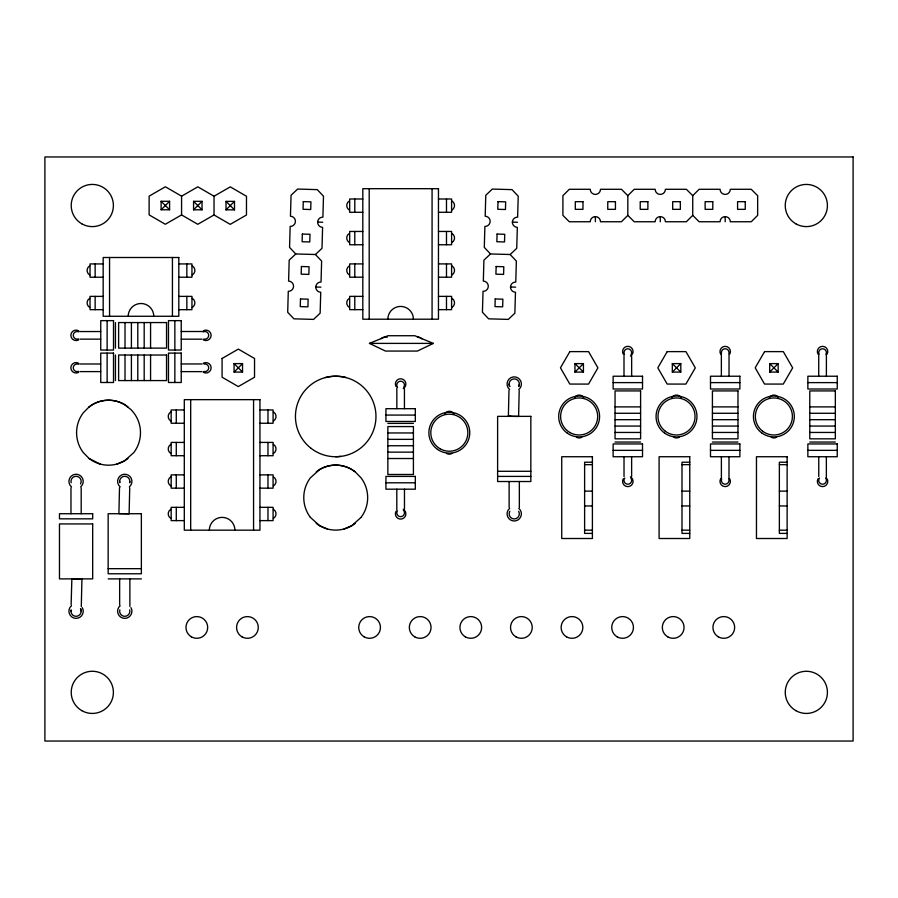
<?xml version="1.0" encoding="UTF-8"?>
<svg xmlns="http://www.w3.org/2000/svg" width="898" height="898" viewBox="0 0 898 898"><rect width="100%" height="100%" fill="white"/><g stroke="black" fill="none" stroke-linecap="round" stroke-linejoin="round"><path stroke-width="1.35" d="M181.564 214.914L181.587 196.179L165.378 186.784L149.135 196.134L149.113 214.869L165.322 224.264L181.564 214.914L197.773 224.298L214.016 214.959L230.225 224.343L246.467 215.004L246.49 196.258L230.281 186.874L214.038 196.224L214.016 214.959M71.122 604.724L71.862 578.761M81.291 606.565L81.931 579.008L81.19 578.952M119.501 487.67L118.906 513.6L129.121 513.836L129.727 487.883M511.029 416.358L508.38 416.234L508.975 390.304M519.19 390.518L518.595 416.47L508.38 416.234M70.998 610.977L71.144 609.888A5.107 5.107 0 0 0 76.745 616.286A5.107 5.107 0 0 0 80.506 608.664A5.107 5.096 1.3 0 1 81.19 611.201M129.84 481.631L129.694 482.72A5.107 5.107 0 0 0 124.766 476.277A5.107 5.107 0 0 0 119.827 482.72A5.107 5.096 1.3 0 1 119.647 481.395M519.313 384.265L519.167 385.343A5.107 5.096 1.3 0 1 518.662 386.578A5.107 5.107 0 0 0 517.517 380.112A5.107 5.107 0 0 0 510.951 380.112A5.107 5.107 0 0 0 509.806 386.578A5.107 5.096 1.3 0 1 509.121 384.03M361.063 517.405L351.702 525.768L343.99 529.012A31.946 31.946 0 0 1 327.456 529.012L319.755 525.768L310.382 517.405M169.587 201.287L161.112 209.762L161.112 201.287L169.587 201.287L169.587 209.762L161.112 209.762M202.039 201.332L193.564 209.806L193.564 201.332L202.039 201.332L202.039 209.806L193.564 209.806M234.49 201.377L226.015 209.84L226.015 201.377L234.49 201.377L234.49 209.84L226.015 209.84M242.539 363.611L234.075 372.075L234.075 363.611L242.539 363.611L242.539 372.075L234.075 372.075M574.956 372.075L583.431 363.611L583.431 372.075L574.956 372.075L574.956 363.611L583.431 363.611M672.321 372.075L680.796 363.611L680.796 372.075L672.321 372.075L672.321 363.611L680.796 363.611M769.687 372.075L778.162 363.611L778.162 372.075L769.687 372.075L769.687 363.611L778.162 363.611M627.825 195.674L634.212 189.287L655.17 189.287A5.107 5.107 0 0 0 660.277 194.406A5.107 5.107 0 0 0 665.396 189.287L686.353 189.287L692.74 195.674L692.74 215.352L686.353 221.75L665.396 221.75A5.107 5.107 0 0 0 660.277 216.631A5.107 5.107 0 0 0 655.17 221.75L634.212 221.75L627.825 215.352L627.825 195.674L621.438 189.287L600.481 189.287A5.107 5.107 0 0 1 595.374 194.406A5.107 5.107 0 0 1 590.255 189.287L569.298 189.287L562.911 195.674L562.911 215.352L569.298 221.75L590.255 221.75A5.107 5.107 0 0 1 595.374 216.631A5.107 5.107 0 0 1 600.481 221.75L621.438 221.75L627.825 215.352M692.74 195.674L699.127 189.287L720.084 189.287A5.107 5.107 0 0 0 725.191 194.406A5.107 5.107 0 0 0 730.31 189.287L751.256 189.287L757.654 195.674L757.654 215.352L751.256 221.75L730.31 221.75A5.107 5.107 0 0 0 725.191 216.631A5.107 5.107 0 0 0 720.084 221.75L699.127 221.75L692.74 215.352M295.756 253.954L289.19 260.151L288.595 281.108A5.107 5.107 0 0 1 293.556 286.361A5.107 5.107 0 0 1 288.292 291.322L287.697 312.268L293.904 318.835L313.57 319.396L320.137 313.2L320.743 292.254A5.107 5.107 0 0 1 315.782 287.001A5.107 5.107 0 0 1 321.035 282.028L321.63 261.082L315.434 254.516L295.756 253.954L289.56 247.388L290.155 226.431A5.107 5.107 0 0 0 295.408 221.469A5.107 5.107 0 0 0 290.447 216.216L291.053 195.27L297.62 189.063L317.286 189.635L323.493 196.202L322.898 217.148A5.107 5.107 0 0 0 317.634 222.109A5.107 5.107 0 0 0 322.595 227.362L322 248.308L315.434 254.516M490.499 253.954L483.921 260.151L483.326 281.108A5.107 5.107 0 0 1 488.288 286.361A5.107 5.107 0 0 1 483.034 291.322L482.428 312.268L488.635 318.835L508.302 319.396L514.868 313.2L515.474 292.254A5.107 5.107 0 0 1 510.513 287.001A5.107 5.107 0 0 1 515.766 282.028L516.372 261.082L510.165 254.516L490.499 253.954L484.291 247.388L484.898 226.431A5.107 5.107 0 0 0 490.151 221.469A5.107 5.107 0 0 0 485.189 216.216L485.784 195.27L492.351 189.063L512.028 189.635L518.225 196.202L517.63 217.148A5.107 5.107 0 0 0 512.376 222.109A5.107 5.107 0 0 0 517.338 227.362L516.732 248.308L510.165 254.516M89.082 406.929L83.188 412.923A32.878 32.878 0 0 0 83.211 452.48L89.082 458.496L100.262 464.098A31.946 31.946 0 0 0 116.796 464.098L124.508 460.854L133.881 452.491A32.878 32.878 0 0 0 133.858 412.934L131.119 409.724L124.508 404.56A31.553 31.553 0 0 0 89.082 406.929L92.561 404.56A31.553 31.553 0 0 1 127.976 406.929M361.052 517.394A32.878 32.878 0 0 0 361.052 477.848L355.17 471.832A31.553 31.553 0 0 0 319.744 469.452L310.382 477.837A32.878 32.878 0 0 0 310.394 517.394M181.587 196.179L197.829 186.829L214.038 196.224M433.364 343.395L417.379 351.062L385.444 351.062L369.471 343.395L387.992 335.729L414.831 335.729L433.364 343.395L369.471 343.395M81.931 579.008L71.717 578.772M335.729 456.745L340.982 456.397M362.814 198.997L349.681 198.997L349.681 212.287L362.814 212.287M438.46 198.997L451.593 198.997L451.593 212.287L438.46 212.287M362.814 231.459L349.681 231.459L349.681 244.75L362.814 244.75M438.46 231.459L451.593 231.459L451.593 244.75L438.46 244.75M103.169 263.933L90.036 263.933L90.036 277.224L103.169 277.224M178.814 263.933L191.948 263.933L191.948 277.224L178.814 277.224M362.814 263.911L349.681 263.911L349.681 277.201L362.814 277.201M438.46 263.911L451.593 263.911L451.593 277.201L438.46 277.201M103.169 296.385L90.036 296.385L90.036 309.675L103.169 309.675M178.814 296.385L191.948 296.385L191.948 309.675L178.814 309.675M362.814 296.374L349.681 296.374L349.681 309.653L362.814 309.653M438.46 296.374L451.593 296.374L451.593 309.653L438.46 309.653M79.81 331.542L100.744 331.542M181.239 331.508L202.061 331.508M80.068 339.141L100.744 339.141M181.239 339.175L202.016 339.175M79.81 363.993L100.744 363.993M181.239 363.959L202.061 363.959M80.068 371.604L100.744 371.604M181.239 371.626L202.016 371.626M613.132 382.615L642.519 382.615M710.498 382.615L739.885 382.615M807.863 382.615L837.25 382.615M615.051 406.895L640.6 406.895M712.417 406.895L737.976 406.895M809.783 406.895L835.342 406.895M184.303 409.959L171.17 409.959L171.17 423.25L184.303 423.25M259.949 409.959L273.082 409.959L273.082 423.25L259.949 423.25M615.051 413.282L640.6 413.282M712.417 413.282L737.976 413.282M809.783 413.282L835.342 413.282M385.938 415.078L415.325 415.078M615.051 419.68L640.6 419.68M712.417 419.68L737.976 419.68M809.783 419.68L835.342 419.68M387.857 423.385L413.417 423.385M615.051 426.067L640.6 426.067M712.417 426.067L737.976 426.067M809.783 426.067L835.342 426.067M615.051 432.454L640.6 432.454M712.417 432.454L737.976 432.454M809.783 432.454L835.342 432.454M387.857 432.959L413.417 432.959M387.857 439.358L413.417 439.358M615.051 442.041L640.6 442.041M712.417 442.041L737.976 442.041M809.783 442.041L835.342 442.041M184.303 442.422L171.17 442.422L171.17 455.713L184.303 455.713M259.949 442.422L273.082 442.422L273.082 455.713L259.949 455.713M387.857 445.745L413.417 445.745M613.132 450.347L642.519 450.347M710.498 450.347L739.885 450.347M807.863 450.347L837.25 450.347M387.857 452.132L413.417 452.132M387.857 458.519L413.417 458.519M592.399 462.223L584.62 462.223L584.62 533.401L592.399 533.401M689.765 462.223L681.997 462.223L681.997 533.401L689.765 533.401M787.131 462.223L779.363 462.223L779.363 533.401L787.131 533.401M584.62 464.648L592.399 464.648M681.997 464.648L689.765 464.648M779.363 464.648L787.131 464.648M497.615 471.293L530.841 471.293M184.303 474.874L171.17 474.874L171.17 488.164L184.303 488.164M259.949 474.874L273.082 474.874L273.082 488.164L259.949 488.164M497.615 476.411L530.841 476.411M385.938 482.798L415.325 482.798M584.62 491.127L592.399 491.127M681.997 491.127L689.765 491.127M779.363 491.127L787.131 491.127M584.62 505.956L592.399 505.956M681.997 505.956L689.765 505.956M779.363 505.956L787.131 505.956M184.303 507.336L171.17 507.336L171.17 520.615L184.303 520.615M259.949 507.336L273.082 507.336L273.082 520.615L259.949 520.615M584.62 530.168L592.399 530.168M681.997 530.168L689.765 530.168M779.363 530.168L787.131 530.168M108.153 568.67L141.368 568.67M108.153 578.884L141.368 578.884M512.376 222.109L517.484 222.255M317.634 222.109L322.741 222.255M510.513 287.001L515.62 287.147M315.782 287.001L320.889 287.147M355.17 471.832L351.702 469.474A31.553 31.553 0 0 0 316.276 471.832M769.687 363.611L778.162 372.075M672.321 363.611L680.796 372.075M574.956 363.611L583.431 372.075M226.015 201.377L234.49 209.84M193.564 201.332L202.039 209.806M161.112 201.287L169.587 209.762M234.075 363.611L242.539 372.075M826.396 355.462L826.396 376.228M826.362 456.734L826.362 477.399M818.729 355.406L818.729 376.228M818.763 456.734L818.763 476.569M729.03 354.553L729.03 376.228M728.996 456.734L728.996 478.207M725.191 216.631L725.191 221.75M721.363 354.463L721.363 376.228M721.386 456.734L721.386 478.701M660.277 216.631L660.277 221.75M631.653 356.427L631.653 376.228M631.631 456.734L631.631 476.501M623.998 355.406L623.998 376.228M624.02 456.734L624.02 476.569M595.374 216.631L595.374 221.75M519.347 481.519L519.347 507.46M509.121 481.519L509.121 507.46M446.486 198.997L446.486 212.287M446.486 231.459L446.486 244.75M446.486 263.911L446.486 277.201M446.486 296.374L446.486 309.653M432.073 188.692L432.073 319.205M404.437 388.845L404.437 408.691M404.47 489.186L404.47 508.998M396.837 388.015L396.837 408.691M396.804 489.186L396.804 509.963M369.201 188.692L369.201 319.205M354.789 198.997L354.789 212.287M354.789 231.459L354.789 244.75M354.789 263.911L354.789 277.201M354.789 296.374L354.789 309.653M267.974 409.959L267.974 423.25M267.974 442.422L267.974 455.713M267.974 474.874L267.974 488.164M267.974 507.336L267.974 520.615M253.562 399.655L253.562 530.168M190.69 399.655L190.69 530.168M186.84 263.933L186.84 277.224M186.84 296.385L186.84 309.675M176.277 409.959L176.277 423.25M176.277 442.422L176.277 455.713M176.277 474.874L176.277 488.164M176.277 507.336L176.277 520.615M174.852 320.642L174.852 350.04M174.852 353.105L174.852 382.492M172.427 257.502L172.427 316.276M150.572 322.562L150.572 348.121M150.572 355.024L150.572 380.572M144.185 322.562L144.185 348.121M144.185 355.024L144.185 380.572M137.798 322.562L137.798 348.121M137.798 355.024L137.798 380.572M131.411 322.562L131.411 348.121M131.411 355.024L131.411 380.572M129.873 578.884L129.873 606.476M125.013 322.562L125.013 348.121M125.013 355.024L125.013 380.572M119.647 578.884L119.647 604.825M115.438 322.562L115.438 348.121M115.438 355.024L115.438 380.572M109.556 257.502L109.556 316.276M107.131 320.642L107.131 350.04M107.131 353.105L107.131 382.492M95.143 263.933L95.143 277.224M95.143 296.385L95.143 309.675M81.19 487.782L81.19 513.723M70.964 487.782L70.964 513.723M82.279 607.632A7.15 7.15 0 0 1 80.012 617.195A7.15 7.15 0 0 1 70.336 615.478A7.15 7.15 0 0 1 71.492 605.723M71.492 486.884A7.15 7.15 0 0 1 70.875 476.49A7.15 7.15 0 0 1 81.28 476.49A7.15 7.15 0 0 1 80.663 486.884M120.175 486.884A7.15 7.15 0 0 1 119.557 476.49A7.15 7.15 0 0 1 129.974 476.49A7.15 7.15 0 0 1 129.346 486.884M130.962 607.632A7.15 7.15 0 0 1 128.695 617.195A7.15 7.15 0 0 1 119.019 615.478A7.15 7.15 0 0 1 120.175 605.723M509.637 389.519A7.15 7.15 0 0 1 509.02 379.113A7.15 7.15 0 0 1 519.437 379.113A7.15 7.15 0 0 1 518.82 389.519M518.82 508.358A7.15 7.15 0 0 1 519.437 518.752A7.15 7.15 0 0 1 509.02 518.752A7.15 7.15 0 0 1 509.637 508.358M273.43 509.312A5.242 5.242 0 0 1 273.43 518.382M273.43 476.86A5.242 5.242 0 0 1 273.43 485.93M273.43 444.398A5.242 5.242 0 0 1 273.43 453.468M273.43 411.946A5.242 5.242 0 0 1 273.43 421.016M170.822 421.016A5.242 5.242 0 0 1 170.822 411.946M170.822 453.468A5.242 5.242 0 0 1 170.822 444.398M170.822 485.93A5.242 5.242 0 0 1 170.822 476.86M170.822 518.382A5.242 5.242 0 0 1 170.822 509.312M192.295 298.349A5.242 5.242 0 0 1 192.295 307.419M192.295 265.898A5.242 5.242 0 0 1 192.295 274.968M89.688 274.968A5.242 5.242 0 0 1 89.688 265.898M89.688 307.419A5.242 5.242 0 0 1 89.688 298.349M451.941 298.349A5.242 5.242 0 0 1 451.941 307.419M451.941 265.898A5.242 5.242 0 0 1 451.941 274.968M451.941 233.435A5.242 5.242 0 0 1 451.941 242.516M451.941 200.984A5.242 5.242 0 0 1 451.941 210.053M349.333 210.053A5.242 5.242 0 0 1 349.333 200.984M349.333 242.516A5.242 5.242 0 0 1 349.333 233.435M349.333 274.968A5.242 5.242 0 0 1 349.333 265.898M349.333 307.419A5.242 5.242 0 0 1 349.333 298.349M444.779 413.866A5.242 5.242 0 0 1 453.86 413.866M451.941 453.468A5.242 5.242 0 0 1 446.699 453.468M769.339 397.634A5.242 5.242 0 0 1 778.409 397.634M776.501 437.247A5.242 5.242 0 0 1 771.259 437.247M671.973 397.634A5.242 5.242 0 0 1 681.043 397.634M679.135 437.247A5.242 5.242 0 0 1 673.893 437.247M574.608 397.634A5.242 5.242 0 0 1 583.678 397.634M581.758 437.247A5.242 5.242 0 0 1 576.527 437.247M403.258 509.312A5.242 5.242 0 0 1 405.178 516.462A5.242 5.242 0 0 1 398.016 518.382A5.242 5.242 0 0 1 396.097 511.231M396.097 386.645A5.242 5.242 0 0 1 398.016 379.484A5.242 5.242 0 0 1 405.178 381.403A5.242 5.242 0 0 1 403.258 388.565M203.285 363.263A5.242 5.242 0 0 1 211.142 367.798A5.242 5.242 0 0 1 203.285 372.333M78.698 372.333A5.242 5.242 0 0 1 70.841 367.798A5.242 5.242 0 0 1 78.698 363.263M203.285 330.801A5.242 5.242 0 0 1 211.142 335.336A5.242 5.242 0 0 1 203.285 339.882M78.698 339.882A5.242 5.242 0 0 1 70.841 335.336A5.242 5.242 0 0 1 78.698 330.801M818.022 354.194A5.242 5.242 0 0 1 822.557 346.325A5.242 5.242 0 0 1 827.103 354.194M827.103 478.769A5.242 5.242 0 0 1 822.557 486.626A5.242 5.242 0 0 1 818.022 478.769M720.656 354.194A5.242 5.242 0 0 1 725.191 346.325A5.242 5.242 0 0 1 729.726 354.194M729.726 478.769A5.242 5.242 0 0 1 725.191 486.626A5.242 5.242 0 0 1 720.656 478.769M623.291 354.194A5.242 5.242 0 0 1 625.21 347.032A5.242 5.242 0 0 1 632.36 348.952A5.242 5.242 0 0 1 630.441 356.102M630.441 476.86A5.242 5.242 0 0 1 632.36 484.011A5.242 5.242 0 0 1 625.21 485.93A5.242 5.242 0 0 1 623.291 478.769M630.879 478.05A3.839 3.839 0 0 1 630.407 483.203A3.839 3.839 0 0 1 625.221 483.191A3.839 3.839 0 0 1 624.795 478.028M624.458 354.418A3.839 3.839 0 0 1 627.927 348.761A3.839 3.839 0 0 1 631.092 354.598M728.738 478.915A3.839 3.839 0 0 1 725.18 484.202A3.839 3.839 0 0 1 721.655 478.892M721.464 353.486A3.839 3.839 0 0 1 725.292 348.761A3.839 3.839 0 0 1 728.873 353.677M825.61 478.05A3.839 3.839 0 0 1 825.139 483.203A3.839 3.839 0 0 1 819.964 483.191A3.839 3.839 0 0 1 819.526 478.028M819.189 354.418A3.839 3.839 0 0 1 822.658 348.761A3.839 3.839 0 0 1 825.834 354.598M78.553 338.883A3.839 3.839 0 0 1 73.266 335.324A3.839 3.839 0 0 1 78.575 331.8M203.049 331.968A3.839 3.839 0 0 1 208.695 334.943A3.839 3.839 0 0 1 203.79 339.017M78.553 371.345A3.839 3.839 0 0 1 73.266 367.787A3.839 3.839 0 0 1 78.575 364.262M203.981 364.072A3.839 3.839 0 0 1 208.706 367.899A3.839 3.839 0 0 1 203.79 371.469M397.589 387.375A3.839 3.839 0 0 1 398.061 382.211A3.839 3.839 0 0 1 403.236 382.234A3.839 3.839 0 0 1 403.673 387.386M403.415 510.187A3.839 3.839 0 0 1 403.505 515.362A3.839 3.839 0 0 1 398.353 515.912A3.839 3.839 0 0 1 397.365 510.827M327.456 529.012A31.733 31.733 0 0 1 316.276 523.399M355.17 523.399A31.733 31.733 0 0 1 343.99 529.012M387.857 319.205A12.774 12.774 0 0 1 400.631 306.42A12.774 12.774 0 0 1 413.417 319.205M128.212 316.276A12.774 12.774 0 0 1 140.986 303.502A12.774 12.774 0 0 1 153.771 316.276M209.346 530.168A12.774 12.774 0 0 1 222.132 517.383A12.774 12.774 0 0 1 234.906 530.168M518.662 511.288A5.107 5.107 0 0 1 514.228 518.954A5.107 5.107 0 0 1 509.806 511.288M129.694 609.888A5.107 5.107 0 0 1 124.766 616.331A5.107 5.107 0 0 1 119.827 609.888M71.144 482.72A5.107 5.107 0 0 1 76.745 476.322A5.107 5.107 0 0 1 80.506 483.943M381.01 338.782A6.387 6.387 0 0 1 387.218 337.255M417.39 336.997A6.387 6.387 0 0 1 421.903 338.872M325.312 377.587A40.904 40.904 0 0 1 346.145 377.587M100.262 464.098A31.733 31.733 0 0 1 89.093 458.485M127.976 458.485A31.733 31.733 0 0 1 116.807 464.098M222.098 358.459L222.075 377.194L238.284 386.578L254.527 377.239L254.549 358.504L238.329 349.109L222.098 358.459M300.482 298.955L300.258 306.622L307.924 306.835L308.137 299.18L300.482 298.955M301.402 266.515L301.189 274.182L308.856 274.395L309.069 266.74L301.402 266.515M302.334 234.075L302.121 241.73L309.776 241.955L310.001 234.288L302.334 234.075M303.266 201.635L303.053 209.29L310.708 209.515L310.933 201.848L303.266 201.635M495.213 298.955L494.989 306.622L502.656 306.835L502.88 299.18L495.213 298.955M496.145 266.515L495.921 274.182L503.587 274.395L503.8 266.74L496.145 266.515M497.077 234.075L496.852 241.73L504.519 241.955L504.732 234.288L497.077 234.075M498.008 201.635L497.784 209.29L505.451 209.515L505.664 201.848L498.008 201.635M569.848 351.612L560.453 367.821L569.803 384.063L588.538 384.086L597.922 367.866L588.583 351.634L569.848 351.612M667.214 351.612L657.819 367.821L667.169 384.063L685.904 384.086L695.299 367.866L685.949 351.634L667.214 351.612M764.58 351.612L755.196 367.821L764.535 384.063L783.269 384.086L792.665 367.866L783.314 351.634L764.58 351.612M853.1 156.959L44.9 156.959L44.9 741.041L853.1 741.041L853.1 156.959M438.46 188.692L362.814 188.692L362.814 319.205L438.46 319.205L438.46 188.692M582.97 201.68L575.304 201.68L575.304 209.346L582.97 209.346L582.97 201.68M615.433 201.68L607.766 201.68L607.766 209.346L615.433 209.346L615.433 201.68M647.885 201.68L640.218 201.68L640.218 209.346L647.885 209.346L647.885 201.68M680.347 201.68L672.681 201.68L672.681 209.346L680.347 209.346L680.347 201.68M712.799 201.68L705.132 201.68L705.132 209.346L712.799 209.346L712.799 201.68M745.25 201.68L737.584 201.68L737.584 209.346L745.25 209.346L745.25 201.68M178.814 257.502L103.169 257.502L103.169 316.276L178.814 316.276L178.814 257.502M113.518 320.642L100.744 320.642L100.744 350.04L113.518 350.04L113.518 320.642M181.239 320.642L168.465 320.642L168.465 350.04L181.239 350.04L181.239 320.642M166.545 322.562L118.626 322.562L118.626 348.121L166.545 348.121L166.545 322.562M113.518 353.105L100.744 353.105L100.744 382.492L113.518 382.492L113.518 353.105M181.239 353.105L168.465 353.105L168.465 382.492L181.239 382.492L181.239 353.105M166.545 355.024L118.626 355.024L118.626 380.572L166.545 380.572L166.545 355.024M642.519 376.228L613.132 376.228L613.132 389.002L642.519 389.002L642.519 376.228M739.885 376.228L710.498 376.228L710.498 389.002L739.885 389.002L739.885 376.228M837.25 376.228L807.863 376.228L807.863 389.002L837.25 389.002L837.25 376.228M640.6 390.922L615.051 390.922L615.051 438.841L640.6 438.841L640.6 390.922M737.976 390.922L712.417 390.922L712.417 438.841L737.976 438.841L737.976 390.922M835.342 390.922L809.783 390.922L809.783 438.841L835.342 438.841L835.342 390.922M259.949 399.655L184.303 399.655L184.303 530.168L259.949 530.168L259.949 399.655M415.325 408.691L385.938 408.691L385.938 421.465L415.325 421.465L415.325 408.691M530.841 416.358L497.615 416.358L497.615 481.519L530.841 481.519L530.841 416.358M413.417 426.572L387.857 426.572L387.857 474.492L413.417 474.492L413.417 426.572M642.519 443.949L613.132 443.949L613.132 456.734L642.519 456.734L642.519 443.949M739.885 443.949L710.498 443.949L710.498 456.734L739.885 456.734L739.885 443.949M837.25 443.949L807.863 443.949L807.863 456.734L837.25 456.734L837.25 443.949M592.399 456.734L561.733 456.734L561.733 538.508L592.399 538.508L592.399 456.734M689.765 456.734L659.098 456.734L659.098 538.508L689.765 538.508L689.765 456.734M787.131 456.734L756.464 456.734L756.464 538.508L787.131 538.508L787.131 456.734M415.325 476.411L385.938 476.411L385.938 489.186L415.325 489.186L415.325 476.411M92.685 513.723L59.47 513.723L59.47 518.831L92.685 518.831L92.685 513.723M141.368 513.723L108.153 513.723L108.153 573.777L141.368 573.777L141.368 513.723M92.685 523.938L59.47 523.938L59.47 578.884L92.685 578.884L92.685 523.938M81.763 223.782A21.081 21.081 0 0 0 113.395 205.519A21.081 21.081 0 0 0 81.763 187.255A21.081 21.081 0 0 0 81.763 223.782M795.796 710.61A21.081 21.081 0 0 0 827.417 692.358A21.081 21.081 0 0 0 795.796 674.095A21.081 21.081 0 0 0 795.796 710.61M81.763 710.61A21.081 21.081 0 0 0 113.395 692.358A21.081 21.081 0 0 0 81.763 674.095A21.081 21.081 0 0 0 81.763 710.61M795.796 223.782A21.081 21.081 0 0 0 827.417 205.519A21.081 21.081 0 0 0 795.796 187.255A21.081 21.081 0 0 0 795.796 223.782M718.355 636.85A10.866 10.866 0 0 0 734.654 627.444A10.866 10.866 0 0 0 718.355 618.037A10.866 10.866 0 0 0 718.355 636.85M667.753 636.85A10.866 10.866 0 0 0 684.052 627.444A10.866 10.866 0 0 0 667.753 618.037A10.866 10.866 0 0 0 667.753 636.85M617.162 636.85A10.866 10.866 0 0 0 633.449 627.444A10.866 10.866 0 0 0 617.162 618.037A10.866 10.866 0 0 0 617.162 636.85M566.559 636.85A10.866 10.866 0 0 0 582.847 627.444A10.866 10.866 0 0 0 566.559 618.037A10.866 10.866 0 0 0 566.559 636.85M515.957 636.85A10.866 10.866 0 0 0 532.245 627.444A10.866 10.866 0 0 0 515.957 618.037A10.866 10.866 0 0 0 515.957 636.85M465.355 636.85A10.866 10.866 0 0 0 481.642 627.444A10.866 10.866 0 0 0 465.355 618.037A10.866 10.866 0 0 0 465.355 636.85M414.753 636.85A10.866 10.866 0 0 0 431.051 627.444A10.866 10.866 0 0 0 414.753 618.037A10.866 10.866 0 0 0 414.753 636.85M364.15 636.85A10.866 10.866 0 0 0 380.449 627.444A10.866 10.866 0 0 0 364.15 618.037A10.866 10.866 0 0 0 364.15 636.85M242 636.85A10.866 10.866 0 0 0 258.287 627.444A10.866 10.866 0 0 0 242 618.037A10.866 10.866 0 0 0 242 636.85M191.397 636.85A10.866 10.866 0 0 0 207.685 627.444A10.866 10.866 0 0 0 191.397 618.037A10.866 10.866 0 0 0 191.397 636.85M567.312 433.162A20.441 20.441 0 0 0 599.494 418.389A20.441 20.441 0 0 0 570.612 397.904A20.441 20.441 0 0 0 567.312 433.162M569.882 432.522A18.532 18.532 0 0 0 597.675 416.481A18.532 18.532 0 0 0 569.882 400.429A18.532 18.532 0 0 0 569.882 432.522M664.677 433.162A20.441 20.441 0 0 0 696.87 418.389A20.441 20.441 0 0 0 667.977 397.904A20.441 20.441 0 0 0 664.677 433.162M665.227 431.175A18.532 18.532 0 0 0 694.884 418.895A18.532 18.532 0 0 0 669.414 399.363A18.532 18.532 0 0 0 665.227 431.175M762.054 433.162A20.441 20.441 0 0 0 794.236 418.389A20.441 20.441 0 0 0 765.354 397.904A20.441 20.441 0 0 0 762.054 433.162M762.593 431.175A18.532 18.532 0 0 0 792.249 418.895A18.532 18.532 0 0 0 766.791 399.363A18.532 18.532 0 0 0 762.593 431.175M437.494 449.382A20.441 20.441 0 0 0 469.676 434.61A20.441 20.441 0 0 0 440.795 414.124A20.441 20.441 0 0 0 437.494 449.382M440.054 448.753A18.532 18.532 0 0 0 467.847 432.713A18.532 18.532 0 0 0 440.054 416.661A18.532 18.532 0 0 0 440.054 448.753M311.202 448.428A40.264 40.264 0 0 0 375.622 421.734A40.264 40.264 0 0 0 320.305 379.282A40.264 40.264 0 0 0 311.202 448.428"/></g></svg>
